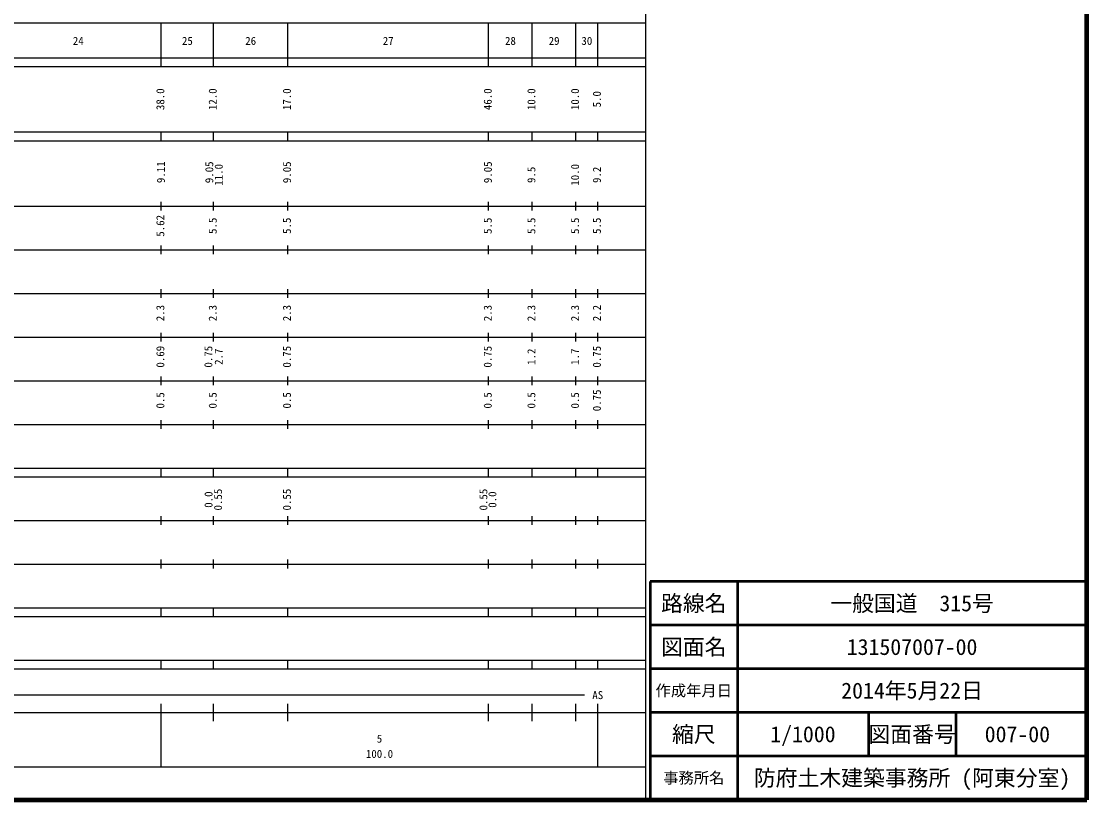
# Model space of a CAD drawing. Units: millimetres on the paper, enlarged 1000 times. Extents: x 40000 to 680000, y 20000 to 380000.
# Drawn here: x 435954 to 680000, y 20000 to 198357 of the extents above; entities that cross this region are included whole.
import ezdxf
from ezdxf.enums import TextEntityAlignment as Align

# ---------------------------------------------------------------- set-up
doc = ezdxf.new("R2010")
doc.units = ezdxf.units.MM
doc.header["$LTSCALE"] = 1000
for name, color, linetype, lineweight in [('M-TTL', 2, 'Continuous', 140), ('M-TTL-BAND', 7, 'Continuous', 25), ('M-TTL-FRAM', 2, 'Continuous', 50), ('M-TTL-LINE', 7, 'Continuous', 50)]:
    doc.layers.add(name, color=color, linetype=linetype, lineweight=lineweight)
doc.layers.add('M-TTL-TXT', color=7, linetype='Continuous')
doc.styles.add('ＭＳ ゴシック', font='')
doc.styles.get('ＭＳ ゴシック').set_extended_font_data('MS Gothic')

msp = doc.modelspace()

# ---------------------------------------------------------------- linework, layer by layer
at = {"layer": 'M-TTL'}
for p, q in [((680000, 20000), (680000, 380000)), ((40000, 20000), (680000, 20000))]:
    msp.add_line(p, q, dxfattribs=at)
at = {"layer": 'M-TTL-BAND'}
for p, q in [((579000, 20000), (579000, 370000)), ((68000, 198000), (579000, 198000)), ((468000, 188000), (468000, 198000)), ((480000, 188000), (480000, 198000)), ((497000, 188000), (497000, 198000)), ((543000, 188000), (543000, 198000)), ((553000, 188000), (553000, 198000)), ((563000, 188000), (563000, 198000)), ((568000, 188000), (568000, 198000)), ((40000, 190000), (579000, 190000)), ((40000, 188000), (579000, 188000)), ((40000, 173000), (579000, 173000)), ((40000, 171000), (579000, 171000)), ((468000, 171000), (468000, 173000)), ((480000, 171000), (480000, 173000)), ((497000, 171000), (497000, 173000)), ((543000, 171000), (543000, 173000)), ((553000, 171000), (553000, 173000)), ((563000, 171000), (563000, 173000)), ((568000, 171000), (568000, 173000)), ((468000, 155000), (468000, 157000)), ((480000, 155000), (480000, 157000)), ((497000, 155000), (497000, 157000)), ((543000, 155000), (543000, 157000)), ((553000, 155000), (553000, 157000)), ((563000, 155000), (563000, 157000)), ((568000, 155000), (568000, 157000)), ((40000, 156000), (579000, 156000)), ((468000, 145000), (468000, 147000)), ((480000, 145000), (480000, 147000)), ((497000, 145000), (497000, 147000)), ((543000, 145000), (543000, 147000)), ((553000, 145000), (553000, 147000)), ((563000, 145000), (563000, 147000)), ((568000, 145000), (568000, 147000)), ((46000, 146000), (579000, 146000)), ((468000, 135000), (468000, 137000)), ((480000, 135000), (480000, 137000)), ((497000, 135000), (497000, 137000)), ((543000, 135000), (543000, 137000)), ((553000, 135000), (553000, 137000)), ((563000, 135000), (563000, 137000)), ((568000, 135000), (568000, 137000)), ((52000, 136000), (579000, 136000)), ((468000, 125000), (468000, 127000)), ((480000, 125000), (480000, 127000)), ((497000, 125000), (497000, 127000)), ((543000, 125000), (543000, 127000)), ((553000, 125000), (553000, 127000)), ((563000, 125000), (563000, 127000)), ((568000, 125000), (568000, 127000)), ((46000, 126000), (579000, 126000)), ((52000, 116000), (579000, 116000)), ((468000, 115000), (468000, 117000)), ((480000, 115000), (480000, 117000)), ((497000, 115000), (497000, 117000)), ((543000, 115000), (543000, 117000)), ((553000, 115000), (553000, 117000)), ((563000, 115000), (563000, 117000)), ((568000, 115000), (568000, 117000)), ((46000, 106000), (579000, 106000)), ((468000, 105000), (468000, 107000)), ((480000, 105000), (480000, 107000)), ((497000, 105000), (497000, 107000)), ((543000, 105000), (543000, 107000)), ((553000, 105000), (553000, 107000)), ((563000, 105000), (563000, 107000)), ((568000, 105000), (568000, 107000)), ((40000, 96000), (579000, 96000)), ((468000, 94000), (468000, 96000)), ((480000, 94000), (480000, 96000)), ((497000, 94000), (497000, 96000)), ((543000, 94000), (543000, 96000)), ((553000, 94000), (553000, 96000)), ((563000, 94000), (563000, 96000)), ((568000, 94000), (568000, 96000)), ((40000, 94000), (579000, 94000)), ((49000, 84000), (579000, 84000)), ((468000, 83000), (468000, 85000)), ((480000, 83000), (480000, 85000)), ((497000, 83000), (497000, 85000)), ((543000, 83000), (543000, 85000)), ((553000, 83000), (553000, 85000)), ((563000, 83000), (563000, 85000)), ((568000, 83000), (568000, 85000)), ((40000, 74000), (579000, 74000)), ((468000, 73000), (468000, 75000)), ((480000, 73000), (480000, 75000)), ((497000, 73000), (497000, 75000)), ((543000, 73000), (543000, 75000)), ((553000, 73000), (553000, 75000)), ((563000, 73000), (563000, 75000)), ((568000, 73000), (568000, 75000)), ((40000, 64000), (579000, 64000)), ((468000, 62000), (468000, 64000)), ((480000, 62000), (480000, 64000)), ((497000, 62000), (497000, 64000)), ((543000, 62000), (543000, 64000)), ((553000, 62000), (553000, 64000)), ((563000, 62000), (563000, 64000)), ((568000, 62000), (568000, 64000)), ((40000, 62000), (579000, 62000)), ((40000, 52000), (579000, 52000)), ((468000, 50000), (468000, 52000)), ((480000, 50000), (480000, 52000)), ((497000, 50000), (497000, 52000)), ((543000, 50000), (543000, 52000)), ((553000, 50000), (553000, 52000)), ((563000, 50000), (563000, 52000)), ((568000, 50000), (568000, 52000)), ((40000, 50000), (579000, 50000)), ((71000, 44000), (565000, 44000)), ((468000, 27500), (468000, 42000)), ((480000, 38000), (480000, 42000)), ((497000, 38000), (497000, 42000)), ((543000, 38000), (543000, 42000)), ((553000, 38000), (553000, 42000)), ((563000, 38000), (563000, 42000)), ((568000, 27500), (568000, 42000)), ((40000, 40000), (579000, 40000)), ((68000, 27500), (579000, 27500))]:
    msp.add_line(p, q, dxfattribs=at)
at = {"layer": 'M-TTL-FRAM'}
for p, q in [((680000, 70000), (580000, 70000)), ((580000, 70000), (580000, 20000))]:
    msp.add_line(p, q, dxfattribs=at)
at = {"layer": 'M-TTL-LINE'}
for p, q in [((600000, 70000), (600000, 20000)), ((680000, 60000), (580000, 60000)), ((680000, 50000), (580000, 50000)), ((680000, 40000), (580000, 40000)), ((630000, 40000), (630000, 30000)), ((650000, 40000), (650000, 30000)), ((680000, 30000), (580000, 30000))]:
    msp.add_line(p, q, dxfattribs=at)

# ---------------------------------------------------------------- texts
at = {"layer": 'M-TTL-BAND', "style": 'ＭＳ ゴシック'}
for s, p in [('24', (449000, 192405)), ('25', (474000, 192405)), ('26', (488500, 192405)), ('27', (520000, 192405)), ('28', (548000, 192405)), ('29', (558000, 192405)), ('30', (565500, 192405)), ('AS', (568000, 42500)), ('5', (518000, 32523)), ('100.0', (518000, 29033))]:
    msp.add_text(s, height=1833, dxfattribs=at).set_placement(p, align=Align.BOTTOM_CENTER)
for s, p in [('38.0', (469260, 180500)), ('12.0', (481260, 180500)), ('17.0', (498260, 180500)), ('46.0', (544260, 180500)), ('10.0', (554260, 180500)), ('10.0', (564260, 180500)), ('5.0', (569260, 180500)), ('9.11', (469392, 163777)), ('9.05', (480472, 163758)), ('9.05', (498281, 163758)), ('9.05', (544293, 163758)), ('11.0', (482630, 163174)), ('9.5', (554260, 163174)), ('10.0', (564260, 163174)), ('9.2', (569260, 163174)), ('5.62', (469260, 151500)), ('5.5', (481260, 151500)), ('5.5', (498260, 151500)), ('5.5', (544260, 151500)), ('5.5', (554260, 151500)), ('5.5', (564260, 151500)), ('5.5', (569260, 151500)), ('2.3', (469260, 131500)), ('2.3', (481260, 131500)), ('2.3', (498260, 131500)), ('2.3', (544260, 131500)), ('2.3', (554260, 131500)), ('2.3', (564260, 131500)), ('2.2', (569260, 131500)), ('0.69', (469260, 121500)), ('0.75', (480260, 121500)), ('2.7', (482630, 121500)), ('0.75', (498260, 121500)), ('0.75', (544260, 121500)), ('1.2', (554260, 121500)), ('1.7', (564260, 121500)), ('0.75', (569260, 121500)), ('0.5', (469260, 111500)), ('0.5', (481260, 111500)), ('0.5', (498260, 111500)), ('0.5', (544260, 111500)), ('0.5', (554260, 111500)), ('0.5', (564260, 111500)), ('0.75', (569260, 111500)), ('0.0', (480303, 88764)), ('0.55', (482481, 88764)), ('0.55', (498260, 88764)), ('0.55', (543260, 88764)), ('0.0', (545324, 88764))]:
    msp.add_text(s, height=1833, rotation=90, dxfattribs=at).set_placement(p, align=Align.BOTTOM_CENTER)
at = {"layer": 'M-TTL-TXT', "style": 'ＭＳ ゴシック'}
for s, height, p in [('路線名', 3666, (590000, 65000)), ('路線名', 3666, (590000, 65000)), ('一般国道\u3000315号', 3666, (640000, 65000)), ('図面名', 3666, (590000, 55000)), ('図面名', 3666, (590000, 55000)), ('131507007-00', 3666, (640000, 55000)), ('作成年月日', 2566, (590000, 45000)), ('作成年月日', 2566, (590000, 45000)), ('2014年5月22日', 3666, (640000, 45000)), ('縮尺', 3666, (590000, 35000)), ('縮尺', 3666, (590000, 35000)), ('1/1000', 3666, (615000, 35000)), ('図面番号', 3666, (640000, 35000)), ('図面番号', 3666, (640000, 35000)), ('007-00', 3666, (664125, 35000)), ('防府土木建築事務所 (阿東分室)', 3666, (640000, 25000)), ('事務所名', 2566, (590000, 25000)), ('事務所名', 2566, (590000, 25000))]:
    msp.add_text(s, height=height, dxfattribs=at).set_placement(p, align=Align.MIDDLE_CENTER)

doc.saveas('drawing.dxf')
